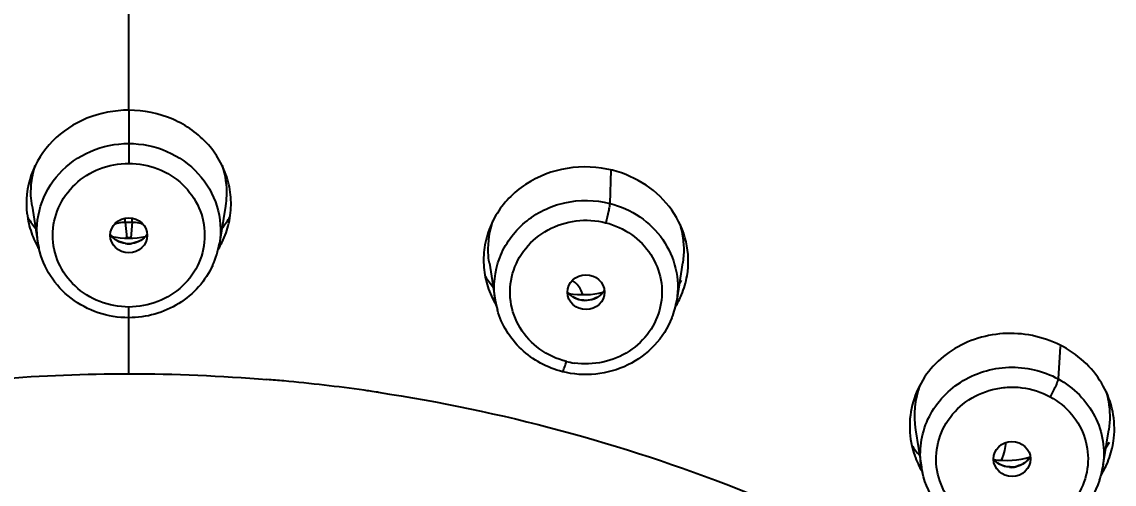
# Model space of a CAD drawing. Header units: millimetres. Extents: x 19741 to 22117, y -10160 to -6800.
# Drawn here: x 20991.12 to 21011.81, y -8132.92 to -8124.16 of the extents above; entities that cross this region are included whole.
import ezdxf

# ---------------------------------------------------------------- set-up
doc = ezdxf.new("R2010")
doc.units = ezdxf.units.MM
doc.styles.add('ARIAL', font='arial.ttf')
doc.dimstyles.get("Standard").update_dxf_attribs({"dimtxt": 15, "dimasz": 15, "dimexe": 0.18, "dimexo": 0.0625, "dimgap": 4, "dimtad": 0, "dimdec": 1, "dimdsep": 46, "dimtxsty": 'ARIAL', "dimcen": 0, "dimclrd": 5, "dimclre": 5, "dimclrt": 5, "dimadec": 0, "dimazin": 0, "dimtfac": 1, "dimtdec": 1, "dimtofl": 0, "dimtmove": 0, "dimatfit": 3, "dimfxl": 1, "dimtolj": 1, "dimtzin": 0, "dimarcsym": 0})

# ---------------------------------------------------------------- blocks, each defined once
blk = doc.blocks.new('*D105')
at = {"color": 5, "lineweight": -2, "transparency": 16777216}
for p, q in [((20930.718, -8157.92), (20930.718, -8082.015)), ((21055.576, -8157.917), (21055.576, -8082.015)), ((20945.718, -8082.195), (21040.576, -8082.195)), ((21055.576, -8082.195), (21070.576, -8082.195))]:
    blk.add_line(p, q, dxfattribs=at)
at = {"color": 5, "transparency": 16777216}
for points in [[(20945.718, -8079.695), (20945.718, -8084.695), (20930.718, -8082.195)], [(21040.576, -8079.695), (21040.576, -8084.695), (21055.576, -8082.195)]]:
    blk.add_solid(points, dxfattribs=at)
at = {"layer": 'Defpoints', "color": 0, "transparency": 16777216}
for p in [(21055.576, -8082.195), (20930.718, -8157.982), (21055.576, -8157.979)]:
    blk.add_point(p, dxfattribs=at)
at = {"color": 5, "transparency": 16777216, "insert": (21099.363, -8082.195), "char_height": 15, "attachment_point": 5, "style": 'ARIAL'}
blk.add_mtext('\\A1;%%C125', dxfattribs=at)

msp = doc.modelspace()

# ---------------------------------------------------------------- linework, layer by layer
at = {"linetype": 'Continuous'}
for p, q in [((20993.147, -8125.832), (20993.147, -8122.81)), ((20993.147, -8125.832), (20993.147, -8126.839)), ((21002.281, -8126.97), (21002.258, -8127.597)), ((20991.317, -8127.649), (20991.428, -8128.353)), ((20994.977, -8127.649), (20994.865, -8128.353)), ((20993.081, -8127.956), (20993.081, -8127.878)), ((20993.081, -8127.956), (20993.213, -8127.956)), ((20993.081, -8127.956), (20993.11, -8128.252)), ((20993.213, -8127.956), (20993.184, -8128.252)), ((20993.213, -8127.956), (20993.213, -8127.878)), ((20991.384, -8128.075), (20991.367, -8128.053)), ((20994.909, -8128.075), (20994.927, -8128.053)), ((20993.184, -8128.252), (20993.11, -8128.252)), ((20999.978, -8128.728), (21000.09, -8129.433)), ((21003.638, -8128.726), (21003.527, -8129.43)), ((21003.577, -8129.113), (21003.619, -8129.053)), ((20993.147, -8129.764), (20993.147, -8129.562)), ((20993.147, -8130.825), (20993.147, -8129.764)), ((21010.791, -8130.312), (21010.749, -8130.923)), ((21008.049, -8131.89), (21008.161, -8132.595)), ((21011.604, -8132.551), (21011.709, -8131.887)), ((21011.655, -8132.231), (21011.724, -8132.122)), ((21011.598, -8132.589), (21011.598, -8132.591))]:
    msp.add_line(p, q, dxfattribs=at)
for centre, radius, start, end in [((20992.883, -8127.599), 1.674, 186.7155, 199.5141), ((20993.074, -8128.472), 0.515, 96.4771, 110.9557), ((20993.074, -8128.479), 0.522, 89.2844, 96.4712), ((20993.219, -8128.479), 0.522, 83.5321, 90.7156), ((20993.22, -8128.472), 0.515, 69.0524, 83.5261), ((20992.936, -8127.578), 1.732, 199.5761, 210.852), ((20993.378, -8127.586), 1.709, 334.2081, 340.5609), ((20993.408, -8127.598), 1.677, 340.5794, 347.0365), ((20993.01, -8128.1), 1.602, 189.0811, 192.5765), ((20993.147, -8127.925), 0.44, 261.6962, 269.9665), ((20993.112, -8128.773), 0.521, 90.2731, 92.8662), ((20993.147, -8127.909), 0.45, 262.4498, 269.9674), ((20993.147, -8127.909), 0.45, 270.0326, 277.5537), ((20993.147, -8127.925), 0.44, 270.0329, 278.2564), ((20993.182, -8128.774), 0.522, 87.1233, 89.7139), ((20993.273, -8128.097), 1.612, 335.2175, 350.8715), ((20993.339, -8127.568), 1.753, 329.1292, 334.2131), ((21001.525, -8128.669), 1.656, 176.8683, 189.7806), ((21001.558, -8128.663), 1.69, 189.7936, 196.1497), ((21002.094, -8128.692), 1.652, 343.8174, 350.3632), ((21001.597, -8128.65), 1.73, 196.2077, 208.7754), ((21001.286, -8129.465), 0.485, 46.8533, 57.1061), ((21001.295, -8129.455), 0.471, 31.4941, 46.8289), ((21001.305, -8129.448), 0.459, 23.6079, 31.4178), ((21002.069, -8128.685), 1.678, 337.3288, 343.7977), ((21001.309, -8129.446), 0.455, 15.4329, 23.5953), ((21002.023, -8128.665), 1.728, 328.7714, 337.3163), ((21001.641, -8128.627), 1.78, 208.7516, 210.704), ((21001.674, -8129.178), 1.604, 189.1536, 195.8629), ((21001.943, -8129.178), 1.604, 338.4746, 350.9398), ((21001.901, -8128.088), 2.161, 317.9781, 319.172), ((21001.818, -8129.033), 1.606, 256.2271, 261.6851), ((20993.015, -8164.55), 33.727, 84.7782, 85.3217), ((20993.241, -8162.229), 31.395, 82.0043, 84.8038), ((21009.713, -8131.626), 1.684, 159.5947, 189.0795), ((20993.46, -8160.575), 29.727, 81.7538, 81.9771), ((20993.442, -8160.698), 29.851, 81.4691, 81.7538), ((21010.166, -8131.866), 1.651, 340.6295, 353.6754), ((21009.662, -8131.809), 1.724, 192.8891, 199.2059), ((21008.85, -8132.077), 0.912, 335.0835, 347.3391), ((21008.864, -8132.081), 0.898, 347.3813, 356.8759), ((21009.696, -8131.795), 1.761, 199.2395, 210.2826), ((21010.129, -8131.853), 1.691, 334.1779, 340.6183), ((21009.736, -8132.341), 1.596, 189.1868, 192.9039), ((21009.857, -8132.154), 0.445, 266.3021, 282.6745), ((21009.856, -8132.135), 0.457, 268.6124, 281.8888), ((21010.021, -8132.34), 1.597, 341.6808, 350.9334), ((21010.106, -8131.841), 1.717, 327.5712, 334.1754), ((21009.961, -8131.246), 2.158, 318.862, 319.4971), ((21009.969, -8131.252), 2.148, 319.496, 321.6615)]:
    msp.add_arc(centre, radius, start, end, dxfattribs=at)
for centre, major_axis, ratio, start_param, end_param in [((20993.147, -8126.821), (2.205, 0), 0.946447, -2.625503, -2.510191), ((20993.147, -8126.821), (2.205, 0), 0.946447, 5.651784, 5.767103), ((20993.147, -8126.762), (1.579, 0), 0.946447, 4.509692, 4.915077), ((21001.785, -8127.896), (2.205, 0.01), 0.946321, -2.600276, -2.479984), ((21001.747, -8127.833), (1.579, 0.007), 0.946321, 4.539742, 4.955889), ((21009.834, -8131.048), (2.206, 0.017), 0.945977, -2.57758, -2.460317), ((21009.761, -8130.972), (1.58, 0.012), 0.945977, 4.557121, 5.001274)]:
    msp.add_ellipse(centre, major_axis=major_axis, ratio=ratio, start_param=start_param, end_param=end_param, dxfattribs=at)
for centre, major_axis, ratio in [((20993.147, -8128.202), (0.35, 0), 0.946426), ((21001.808, -8129.28), (0.35, 0.002), 0.946303), ((21009.878, -8132.441), (0.35, 0.003), 0.945966)]:
    msp.add_ellipse(centre, major_axis=major_axis, ratio=ratio, dxfattribs=at)
for points, knots in [([(20930.718, -8157.979), (20930.504, -8154.001), (20930.937, -8145.958), (20934.142, -8134.293), (20938.825, -8125.297), (20943.643, -8118.763), (20949.165, -8112.689), (20957.248, -8106.149), (20966.507, -8101.311), (20974.412, -8098.55), (20982.595, -8096.552), (20988.933, -8095.945), (20993.147, -8095.945)], [0, 0, 0, 0, 0.121522, 0.243492, 0.366411, 0.428424, 0.490784, 0.616404, 0.743348, 0.807307, 0.871469, 1, 1, 1, 1]), ([(21055.576, -8157.979), (21055.79, -8154.001), (21055.357, -8145.958), (21052.152, -8134.293), (21047.469, -8125.297), (21042.651, -8118.763), (21037.129, -8112.689), (21029.046, -8106.149), (21019.787, -8101.311), (21011.882, -8098.55), (21003.699, -8096.552), (20997.36, -8095.945), (20993.147, -8095.945)], [0, 0, 0, 0, 0.121522, 0.243492, 0.366411, 0.428424, 0.490784, 0.616404, 0.743348, 0.807307, 0.871469, 1, 1, 1, 1]), ([(20930.931, -8157.677), (20931.071, -8153.915), (20931.862, -8148.262), (20934.028, -8141.016), (20936.927, -8133.974), (20941.883, -8125.713), (20948.381, -8118.54), (20954.362, -8113.588), (20960.847, -8109.178), (20969.744, -8104.81), (20981.241, -8101.602), (20993.172, -8100.522), (21005.102, -8101.611), (21016.595, -8104.828), (21025.488, -8109.202), (21031.971, -8113.617), (21037.947, -8118.574), (21044.439, -8125.751), (21049.388, -8134.016), (21052.282, -8141.06), (21054.442, -8148.308), (21055.228, -8153.961), (21055.364, -8157.724)], [0, 0, 0, 0, 0.060743, 0.091251, 0.121862, 0.183409, 0.24559, 0.276968, 0.308508, 0.371957, 0.43586, 0.500007, 0.564153, 0.628055, 0.691501, 0.72304, 0.754416, 0.816594, 0.87814, 0.90875, 0.939257, 1, 1, 1, 1]), ([(21024.322, -8210.31), (21027.778, -8208.399), (21034.312, -8203.932), (21042.582, -8195.521), (21048.972, -8185.738), (21053.225, -8174.957), (21055.176, -8163.594), (21054.746, -8152.088), (21051.952, -8140.885), (21046.906, -8130.418), (21039.806, -8121.087), (21030.93, -8113.248), (21020.619, -8107.196), (21009.267, -8103.154), (20997.305, -8101.275), (20985.186, -8101.628), (20973.371, -8104.197), (20965.953, -8107.343), (20962.447, -8109.243)], [0, 0, 0, 0, 0.063059, 0.125441, 0.187164, 0.248341, 0.309174, 0.36992, 0.430848, 0.492201, 0.554154, 0.616784, 0.680067, 0.743881, 0.808029, 0.872266, 0.936332, 1, 1, 1, 1]), ([(20933.5, -8153.841), (20933.891, -8150.401), (20935.35, -8143.558), (20939.466, -8133.879), (20945.376, -8125.072), (20952.877, -8117.436), (20961.715, -8111.221), (20971.596, -8106.631), (20982.188, -8103.816), (20989.495, -8103.184), (20993.147, -8103.184)], [0, 0, 0, 0, 0.121505, 0.243723, 0.366989, 0.491492, 0.617254, 0.744133, 0.87184, 1, 1, 1, 1]), ([(20993.147, -8103.184), (20996.808, -8103.184), (21004.133, -8103.819), (21014.75, -8106.648), (21024.651, -8111.261), (21033.501, -8117.505), (21041.004, -8125.176), (21046.905, -8134.019), (21051.001, -8143.735), (21052.438, -8150.599), (21052.817, -8154.049)], [0, 0, 0, 0, 0.128167, 0.25588, 0.382762, 0.508523, 0.633022, 0.756282, 0.878495, 1, 1, 1, 1]), ([(20933.839, -8153.424), (20934.25, -8150.019), (20935.737, -8143.251), (20939.866, -8133.685), (20945.759, -8124.988), (20953.217, -8117.449), (20961.991, -8111.315), (20971.791, -8106.787), (20982.288, -8104.01), (20989.528, -8103.386), (20993.147, -8103.386)], [0, 0, 0, 0, 0.121478, 0.243672, 0.366932, 0.491438, 0.617211, 0.744105, 0.871826, 1, 1, 1, 1]), ([(20993.147, -8103.386), (20996.766, -8103.386), (21004.006, -8104.01), (21014.503, -8106.787), (21024.303, -8111.315), (21033.077, -8117.449), (21040.535, -8124.988), (21046.428, -8133.685), (21050.557, -8143.251), (21052.044, -8150.019), (21052.455, -8153.424)], [0, 0, 0, 0, 0.128174, 0.255895, 0.382789, 0.508562, 0.633068, 0.756328, 0.878522, 1, 1, 1, 1]), ([(20993.147, -8103.816), (20989.555, -8103.816), (20982.37, -8104.434), (20971.95, -8107.189), (20962.223, -8111.682), (20953.511, -8117.769), (20946.104, -8125.249), (20941.211, -8132.464), (20938.183, -8138.657), (20935.771, -8145.061), (20934.659, -8150.098), (20934.249, -8153.478)], [0, 0, 0, 0, 0.128122, 0.255798, 0.382654, 0.508402, 0.632897, 0.75616, 0.817448, 0.87851, 1, 1, 1, 1]), ([(21052.045, -8153.478), (21051.635, -8150.098), (21050.523, -8145.061), (21048.111, -8138.657), (21045.083, -8132.464), (21040.19, -8125.249), (21032.783, -8117.769), (21024.071, -8111.682), (21014.344, -8107.189), (21003.924, -8104.434), (20996.738, -8103.816), (20993.147, -8103.816)], [0, 0, 0, 0, 0.12149, 0.182552, 0.24384, 0.367103, 0.491598, 0.617346, 0.744202, 0.871878, 1, 1, 1, 1]), ([(21051.735, -8153.516), (21051.331, -8150.238), (21049.899, -8143.726), (21045.971, -8134.502), (21040.383, -8126.081), (21033.315, -8118.731), (21024.991, -8112.678), (21015.674, -8108.111), (21005.657, -8105.169), (20998.717, -8104.352), (20995.238, -8104.235)], [0, 0, 0, 0, 0.121577, 0.243853, 0.367143, 0.491628, 0.617339, 0.744155, 0.871821, 1, 1, 1, 1]), ([(20993.147, -8125.832), (20992.878, -8125.832), (20992.342, -8125.934), (20991.671, -8126.374), (20991.249, -8127.034), (20991.191, -8127.55), (20991.22, -8127.795)], [0, 0, 0, 0, 0.261599, 0.515634, 0.760133, 1, 1, 1, 1]), ([(20995.043, -8127.974), (20995.072, -8127.845), (20995.101, -8127.581), (20995.047, -8127.185), (20994.899, -8126.811), (20994.585, -8126.362), (20993.999, -8125.946), (20993.432, -8125.832), (20993.147, -8125.832)], [0, 0, 0, 0, 0.120877, 0.24141, 0.362802, 0.486103, 0.7389, 1, 1, 1, 1]), ([(20991.428, -8128.351), (20991.391, -8128.12), (20991.426, -8127.631), (20991.795, -8126.995), (20992.405, -8126.564), (20992.9, -8126.463), (20993.147, -8126.463)], [0, 0, 0, 0, 0.243618, 0.490415, 0.743009, 1, 1, 1, 1]), ([(20993.147, -8126.463), (20993.393, -8126.463), (20993.888, -8126.564), (20994.498, -8126.995), (20994.868, -8127.631), (20994.902, -8128.12), (20994.866, -8128.351)], [0, 0, 0, 0, 0.256991, 0.509585, 0.756382, 1, 1, 1, 1]), ([(20991.316, -8127.646), (20991.305, -8127.582), (20991.279, -8127.326), (20991.316, -8127.063), (20991.376, -8126.88)], [0, 0, 0, 0, 0.251917, 1, 1, 1, 1]), ([(20993.147, -8129.562), (20992.961, -8129.56), (20992.586, -8129.492), (20992.108, -8129.192), (20991.785, -8128.739), (20991.671, -8128.201), (20991.785, -8127.662), (20992.108, -8127.209), (20992.585, -8126.908), (20992.96, -8126.841), (20993.147, -8126.839)], [0, 0, 0, 0, 0.128221, 0.254572, 0.378244, 0.499993, 0.621743, 0.745415, 0.871771, 1, 1, 1, 1]), ([(20993.147, -8126.839), (20993.333, -8126.84), (20993.708, -8126.908), (20994.185, -8127.209), (20994.509, -8127.661), (20994.623, -8128.2), (20994.509, -8128.739), (20994.186, -8129.191), (20993.709, -8129.492), (20993.334, -8129.56), (20993.147, -8129.562)], [0, 0, 0, 0, 0.128225, 0.254579, 0.378252, 0.500003, 0.621752, 0.745423, 0.871775, 1, 1, 1, 1]), ([(20994.918, -8126.881), (20994.978, -8127.064), (20995.014, -8127.326), (20994.988, -8127.582), (20994.978, -8127.646)], [0, 0, 0, 0, 0.748074, 1, 1, 1, 1]), ([(21002.311, -8126.971), (21002.033, -8126.901), (21001.448, -8126.874), (21000.768, -8127.133), (21000.338, -8127.489), (21000.09, -8127.814), (20999.926, -8128.183), (20999.879, -8128.447), (20999.872, -8128.579)], [0, 0, 0, 0, 0.259287, 0.513646, 0.638001, 0.760022, 0.880361, 1, 1, 1, 1]), ([(21003.723, -8128.969), (21003.759, -8128.757), (21003.746, -8128.31), (21003.464, -8127.696), (21002.966, -8127.217), (21002.536, -8127.029), (21002.311, -8126.971)], [0, 0, 0, 0, 0.241129, 0.485919, 0.738901, 1, 1, 1, 1]), ([(21000.089, -8129.429), (21000.047, -8129.164), (21000.107, -8128.595), (21000.612, -8127.901), (21001.393, -8127.519), (21001.983, -8127.528), (21002.258, -8127.597)], [0, 0, 0, 0, 0.242733, 0.489781, 0.743411, 1, 1, 1, 1]), ([(21002.258, -8127.597), (21002.258, -8127.618), (21002.25, -8127.668), (21002.226, -8127.791), (21002.201, -8127.892), (21002.181, -8127.964)], [0, 0, 0, 0, 0.162553, 0.407364, 1, 1, 1, 1]), ([(21002.258, -8127.597), (21002.46, -8127.648), (21002.845, -8127.82), (21003.291, -8128.259), (21003.544, -8128.822), (21003.558, -8129.232), (21003.527, -8129.429)], [0, 0, 0, 0, 0.256434, 0.508104, 0.75514, 1, 1, 1, 1]), ([(20999.978, -8128.728), (20999.967, -8128.661), (20999.94, -8128.393), (20999.98, -8128.119), (21000.045, -8127.929)], [0, 0, 0, 0, 0.251321, 1, 1, 1, 1]), ([(21001.436, -8130.593), (21001.257, -8130.547), (21000.914, -8130.39), (21000.533, -8129.981), (21000.345, -8129.463), (21000.383, -8128.914), (21000.641, -8128.424), (21001.075, -8128.068), (21001.616, -8127.893), (21001.999, -8127.919), (21002.18, -8127.963)], [0, 0, 0, 0, 0.12714, 0.251701, 0.373912, 0.495418, 0.618293, 0.743766, 0.871538, 1, 1, 1, 1]), ([(21002.18, -8127.963), (21002.354, -8128.009), (21002.685, -8128.157), (21003.061, -8128.545), (21003.26, -8129.039), (21003.249, -8129.569), (21003.031, -8130.055), (21002.64, -8130.428), (21002.134, -8130.638), (21001.765, -8130.649), (21001.586, -8130.623)], [0, 0, 0, 0, 0.127292, 0.252105, 0.374576, 0.496163, 0.618823, 0.743896, 0.871379, 1, 1, 1, 1]), ([(21003.589, -8127.996), (21003.606, -8128.055), (21003.664, -8128.292), (21003.668, -8128.543), (21003.64, -8128.723)], [0, 0, 0, 0, 0.251172, 1, 1, 1, 1]), ([(20993.084, -8128.36), (20993.027, -8128.352), (20992.917, -8128.314), (20992.83, -8128.235), (20992.797, -8128.189)], [0, 0, 0, 0, 0.504187, 1, 1, 1, 1]), ([(20993.088, -8128.355), (20993.03, -8128.347), (20992.919, -8128.311), (20992.831, -8128.233), (20992.798, -8128.188)], [0, 0, 0, 0, 0.510566, 1, 1, 1, 1]), ([(20993.496, -8128.188), (20993.463, -8128.233), (20993.375, -8128.311), (20993.263, -8128.347), (20993.206, -8128.355)], [0, 0, 0, 0, 0.48943, 1, 1, 1, 1]), ([(20993.503, -8128.179), (20993.471, -8128.227), (20993.383, -8128.311), (20993.268, -8128.352), (20993.21, -8128.36)], [0, 0, 0, 0, 0.495642, 1, 1, 1, 1]), ([(20993.147, -8129.764), (20992.952, -8129.764), (20992.559, -8129.7), (20992.038, -8129.423), (20991.639, -8128.994), (20991.488, -8128.634), (20991.447, -8128.449)], [0, 0, 0, 0, 0.253752, 0.505466, 0.754128, 1, 1, 1, 1]), ([(20994.737, -8128.773), (20994.669, -8128.92), (20994.487, -8129.197), (20994.106, -8129.516), (20993.646, -8129.718), (20993.313, -8129.764), (20993.147, -8129.764)], [0, 0, 0, 0, 0.246435, 0.495476, 0.747036, 1, 1, 1, 1]), ([(21001.688, -8129.428), (21001.666, -8129.422), (21001.578, -8129.392), (21001.5, -8129.333), (21001.457, -8129.278)], [0, 0, 0, 0, 0.253088, 1, 1, 1, 1]), ([(21001.685, -8129.422), (21001.663, -8129.416), (21001.577, -8129.387), (21001.5, -8129.33), (21001.458, -8129.277)], [0, 0, 0, 0, 0.257992, 1, 1, 1, 1]), ([(21002.156, -8129.251), (21002.123, -8129.3), (21002.031, -8129.385), (21001.912, -8129.425), (21001.85, -8129.432)], [0, 0, 0, 0, 0.489378, 1, 1, 1, 1]), ([(21002.157, -8129.252), (21002.125, -8129.299), (21002.042, -8129.381), (21001.934, -8129.424), (21001.877, -8129.434)], [0, 0, 0, 0, 0.49624, 1, 1, 1, 1]), ([(21001.362, -8130.787), (21001.075, -8130.714), (21000.533, -8130.423), (21000.21, -8129.896), (21000.13, -8129.617)], [0, 0, 0, 0, 0.504791, 1, 1, 1, 1]), ([(21003.435, -8129.766), (21003.359, -8129.957), (21003.131, -8130.316), (21002.616, -8130.693), (21001.998, -8130.87), (21001.567, -8130.838), (21001.362, -8130.787)], [0, 0, 0, 0, 0.245924, 0.495204, 0.747206, 1, 1, 1, 1]), ([(21010.85, -8130.316), (21010.527, -8130.14), (21009.778, -8129.962), (21008.866, -8130.239), (21008.323, -8130.714), (21008.044, -8131.165), (21007.918, -8131.675), (21007.943, -8132.025), (21007.982, -8132.193)], [0, 0, 0, 0, 0.258365, 0.512565, 0.636652, 0.758327, 0.878905, 1, 1, 1, 1]), ([(21011.807, -8132.048), (21011.826, -8131.88), (21011.81, -8131.533), (21011.627, -8131.041), (21011.3, -8130.617), (21011.009, -8130.403), (21010.85, -8130.316)], [0, 0, 0, 0, 0.242517, 0.488528, 0.740908, 1, 1, 1, 1]), ([(21001.362, -8130.787), (21001.363, -8130.787), (21001.369, -8130.782), (21001.378, -8130.766), (21001.394, -8130.728), (21001.414, -8130.668), (21001.428, -8130.62), (21001.435, -8130.593)], [0, 0, 0, 0, 0.025686, 0.081009, 0.285764, 0.602269, 1, 1, 1, 1]), ([(20983.455, -8132.346), (20984.234, -8132.094), (20985.814, -8131.653), (20988.23, -8131.172), (20990.681, -8130.894), (20992.325, -8130.824), (20993.147, -8130.825)], [0, 0, 0, 0, 0.249392, 0.499308, 0.749563, 1, 1, 1, 1]), ([(21008.16, -8132.591), (21008.136, -8132.44), (21008.133, -8132.128), (21008.266, -8131.678), (21008.526, -8131.281), (21009.012, -8130.864), (21009.811, -8130.616), (21010.468, -8130.769), (21010.749, -8130.922)], [0, 0, 0, 0, 0.121599, 0.243713, 0.36727, 0.492736, 0.746089, 1, 1, 1, 1]), ([(21010.749, -8130.923), (21010.747, -8130.942), (21010.733, -8130.991), (21010.687, -8131.105), (21010.637, -8131.197), (21010.599, -8131.261)], [0, 0, 0, 0, 0.160304, 0.403136, 1, 1, 1, 1]), ([(21010.749, -8130.923), (21010.897, -8131.004), (21011.17, -8131.208), (21011.467, -8131.619), (21011.623, -8132.095), (21011.623, -8132.428), (21011.598, -8132.589)], [0, 0, 0, 0, 0.255079, 0.506052, 0.753669, 1, 1, 1, 1]), ([(20997.87, -8131.177), (20999.034, -8131.352), (21001.341, -8131.836), (21005.789, -8133.297), (21008.916, -8134.955), (21010.83, -8136.276)], [0, 0, 0, 0, 0.251731, 0.502631, 1, 1, 1, 1]), ([(21009.16, -8133.618), (21009, -8133.53), (21008.711, -8133.295), (21008.454, -8132.804), (21008.415, -8132.256), (21008.604, -8131.737), (21008.985, -8131.329), (21009.414, -8131.131), (21009.784, -8131.073), (21010.16, -8131.083), (21010.434, -8131.173), (21010.599, -8131.26)], [0, 0, 0, 0, 0.125413, 0.248215, 0.369646, 0.491794, 0.61629, 0.743348, 0.807772, 0.872284, 1, 1, 1, 1]), ([(21010.599, -8131.26), (21010.753, -8131.346), (21011.033, -8131.571), (21011.291, -8132.039), (21011.347, -8132.566), (21011.19, -8133.075), (21010.848, -8133.489), (21010.45, -8133.709), (21010.098, -8133.792), (21009.735, -8133.813), (21009.463, -8133.753), (21009.297, -8133.684)], [0, 0, 0, 0, 0.125538, 0.248532, 0.370077, 0.49211, 0.616266, 0.74298, 0.807305, 0.871826, 1, 1, 1, 1]), ([(21011.663, -8131.17), (21011.68, -8131.228), (21011.734, -8131.463), (21011.737, -8131.709), (21011.709, -8131.887)], [0, 0, 0, 0, 0.25231, 1, 1, 1, 1]), ([(21010.21, -8132.418), (21010.195, -8132.438), (21010.126, -8132.516), (21010.027, -8132.566), (21009.95, -8132.582)], [0, 0, 0, 0, 0.244537, 1, 1, 1, 1]), ([(21010.211, -8132.418), (21010.167, -8132.481), (21010.08, -8132.55), (21009.981, -8132.582), (21009.955, -8132.588)], [0, 0, 0, 0, 0.745656, 1, 1, 1, 1]), ([(21009.015, -8133.784), (21008.809, -8133.671), (21008.44, -8133.36), (21008.232, -8132.923), (21008.18, -8132.697)], [0, 0, 0, 0, 0.503732, 1, 1, 1, 1]), ([(21009.845, -8132.592), (21009.827, -8132.591), (21009.757, -8132.586), (21009.689, -8132.563), (21009.643, -8132.538)], [0, 0, 0, 0, 0.25415, 1, 1, 1, 1]), ([(21011.537, -8132.842), (21011.459, -8133.078), (21011.184, -8133.523), (21010.526, -8133.942), (21009.748, -8134.054), (21009.239, -8133.906), (21009.015, -8133.784)], [0, 0, 0, 0, 0.245727, 0.495504, 0.748025, 1, 1, 1, 1])]:
    msp.add_open_spline(points, degree=3, knots=knots, dxfattribs=at)
for points in [[(21001.85, -8129.432), (21001.795, -8129.439), (21001.739, -8129.435), (21001.685, -8129.422)], [(21001.877, -8129.434), (21001.815, -8129.446), (21001.75, -8129.443), (21001.688, -8129.428)], [(20993.147, -8130.825), (20994.021, -8130.824), (20994.895, -8130.864), (20995.766, -8130.935)], [(21009.648, -8132.545), (21009.603, -8132.52), (21009.561, -8132.487), (21009.528, -8132.447)], [(21009.643, -8132.538), (21009.6, -8132.515), (21009.56, -8132.483), (21009.529, -8132.446)], [(21009.829, -8132.597), (21009.766, -8132.593), (21009.703, -8132.575), (21009.648, -8132.545)]]:
    msp.add_open_spline(points, degree=3, dxfattribs=at)

# ---------------------------------------------------------------- dimensions: what is measured, and where the dimension line sits
dim = msp.add_linear_dim(base=(21055.576, -8082.195), p1=(20930.718, -8157.982), p2=(21055.576, -8157.979), dimstyle='Standard', override={"dimdec": 0, "dimpost": '%%C<>', "dimtfillclr": 7})
dim.commit()
dim.dimension.update_dxf_attribs({"geometry": '*D105', "text_midpoint": (21099.363, -8082.195), "dimtype": 160})

doc.saveas('drawing.dxf')
